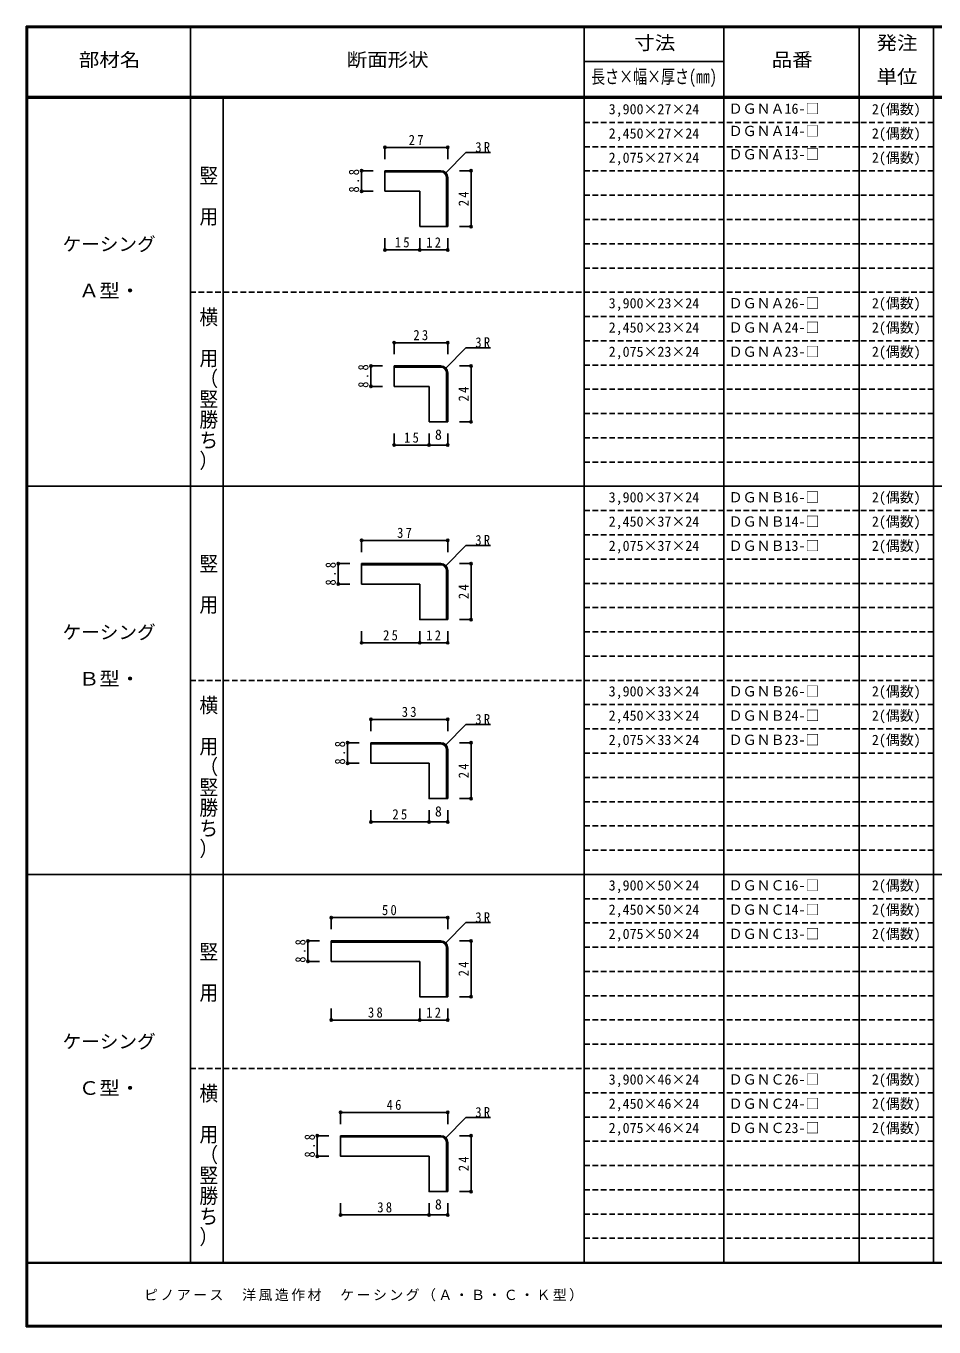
# Model space of a CAD drawing. Units: millimetres, scale not verified. Extents: x -400 to 380, y -287 to 278.
# Drawn here: x -400 to -10, y -280 to 278 of the extents above; entities that cross this region are included whole.
import ezdxf
from ezdxf.enums import TextEntityAlignment as Align

# ---------------------------------------------------------------- set-up
doc = ezdxf.new("R2010")
doc.units = ezdxf.units.MM
doc.header["$LTSCALE"] = 2
doc.header["$PDMODE"] = 32
doc.header["$PDSIZE"] = 1
doc.linetypes.add('DASHED1', pattern=[1.8, 1.2, -0.6])
for name, color, linetype in [('0-4', 3, 'Continuous'), ('0-A', 7, 'Continuous'), ('0-B', 4, 'Continuous'), ('F-1', 7, 'DASHED1'), ('F-A', 7, 'Continuous')]:
    doc.layers.add(name, color=color, linetype=linetype)
doc.styles.add('@ＭＳ ゴシック', font='')
doc.styles.add('ＭＳ ゴシック', font='')
doc.styles.add('ＭＳ Ｐゴシック', font='')
doc.styles.get('@ＭＳ ゴシック').set_extended_font_data('@MS Gothic')
doc.styles.get('ＭＳ ゴシック').set_extended_font_data('MS Gothic')
doc.styles.get('ＭＳ Ｐゴシック').set_extended_font_data('MS PGothic')

msp = doc.modelspace()

# ---------------------------------------------------------------- linework, layer by layer
at = {"layer": '0-4'}
for p, q in [((-245.939, 216.21), (-245.939, 207.41)), ((-245.939, 216.21), (-221.939, 216.21)), ((-245.939, 215.71), (-221.939, 215.71)), ((-219.439, 192.21), (-219.439, 213.21)), ((-218.939, 192.21), (-218.939, 213.21)), ((-245.939, 207.41), (-230.939, 207.41)), ((-230.939, 192.21), (-230.939, 207.41)), ((-218.939, 192.21), (-230.939, 192.21)), ((-241.939, 132.359), (-241.939, 123.559)), ((-241.939, 132.359), (-221.939, 132.359)), ((-241.939, 131.859), (-221.939, 131.859)), ((-219.439, 108.359), (-219.439, 129.359)), ((-218.939, 108.359), (-218.939, 129.359)), ((-241.939, 123.559), (-226.939, 123.559)), ((-226.939, 108.359), (-226.939, 123.559)), ((-218.939, 108.359), (-226.939, 108.359)), ((-255.939, 47.462), (-221.939, 47.462)), ((-255.939, 46.962), (-221.939, 46.962)), ((-219.439, 23.462), (-219.439, 44.462)), ((-218.939, 23.462), (-218.939, 44.462)), ((-251.939, -29.434), (-221.939, -29.434)), ((-251.939, -29.934), (-221.939, -29.934)), ((-219.439, -53.434), (-219.439, -32.434)), ((-218.939, -53.434), (-218.939, -32.434)), ((-268.939, -114.524), (-221.939, -114.524)), ((-268.939, -115.024), (-221.939, -115.024)), ((-219.439, -138.524), (-219.439, -117.524)), ((-218.939, -138.524), (-218.939, -117.524)), ((-264.939, -198.19), (-221.939, -198.19)), ((-264.939, -198.69), (-221.939, -198.69)), ((-219.439, -222.19), (-219.439, -201.19)), ((-218.939, -222.19), (-218.939, -201.19))]:
    msp.add_line(p, q, dxfattribs=at)
for points in [[(-255.939, 47.462), (-255.939, 38.662), (-230.939, 38.662)], [(-218.939, 23.462), (-230.939, 23.462), (-230.939, 38.662)], [(-251.939, -29.434), (-251.939, -38.234), (-226.939, -38.234)], [(-218.939, -53.434), (-226.939, -53.434), (-226.939, -38.234)], [(-268.939, -114.524), (-268.939, -123.324), (-230.939, -123.324)], [(-218.939, -138.524), (-230.939, -138.524), (-230.939, -123.324)], [(-264.939, -198.19), (-264.939, -206.99), (-226.939, -206.99)], [(-218.939, -222.19), (-226.939, -222.19), (-226.939, -206.99)]]:
    msp.add_lwpolyline(points, dxfattribs=at)
for centre, radius in [((-221.939, 213.21), 3), ((-221.939, 213.21), 2.5), ((-221.939, 129.359), 3), ((-221.939, 129.359), 2.5), ((-221.939, 44.462), 3), ((-221.939, 44.462), 2.5), ((-221.939, -32.434), 3), ((-221.939, -32.434), 2.5), ((-221.939, -117.524), 3), ((-221.939, -117.524), 2.5), ((-221.939, -201.19), 3), ((-221.939, -201.19), 2.5)]:
    msp.add_arc(centre, radius, 0, 90, dxfattribs=at)
at = {"layer": '0-B'}
for p, q in [((-245.939, 226.21), (-218.939, 226.21)), ((-245.939, 226.21), (-245.939, 221.21)), ((-219.818, 215.331), (-211.1, 224.049)), ((-218.939, 226.21), (-218.939, 221.21)), ((-211.1, 224.049), (-200.6, 224.049)), ((-255.939, 216.21), (-255.939, 207.41)), ((-255.939, 216.21), (-250.939, 216.21)), ((-208.939, 216.21), (-213.939, 216.21)), ((-208.939, 216.21), (-208.939, 192.21)), ((-255.939, 207.41), (-250.939, 207.41)), ((-208.939, 192.21), (-213.939, 192.21)), ((-245.939, 182.21), (-245.939, 187.21)), ((-230.939, 182.21), (-230.939, 187.21)), ((-218.939, 182.21), (-218.939, 187.21)), ((-245.939, 182.21), (-218.939, 182.21)), ((-241.939, 142.359), (-218.939, 142.359)), ((-241.939, 142.359), (-241.939, 137.359)), ((-219.818, 131.48), (-211.1, 140.198)), ((-218.939, 142.359), (-218.939, 137.359)), ((-211.1, 140.198), (-200.6, 140.198)), ((-251.939, 132.359), (-251.939, 123.559)), ((-251.939, 132.359), (-246.939, 132.359)), ((-208.939, 132.359), (-213.939, 132.359)), ((-208.939, 132.359), (-208.939, 108.359)), ((-251.939, 123.559), (-246.939, 123.559)), ((-208.939, 108.359), (-213.939, 108.359)), ((-241.939, 98.359), (-241.939, 103.359)), ((-226.939, 98.359), (-226.939, 103.359)), ((-218.939, 98.359), (-218.939, 103.359)), ((-241.939, 98.359), (-218.939, 98.359)), ((-255.939, 57.462), (-218.939, 57.462)), ((-255.939, 57.462), (-255.939, 52.462)), ((-218.939, 57.462), (-218.939, 52.462)), ((-219.818, 46.583), (-211.1, 55.301)), ((-211.1, 55.301), (-200.6, 55.301)), ((-265.939, 47.462), (-265.939, 38.662)), ((-265.939, 47.462), (-260.939, 47.462)), ((-208.939, 47.462), (-213.939, 47.462)), ((-208.939, 47.462), (-208.939, 23.462)), ((-265.939, 38.662), (-260.939, 38.662)), ((-208.939, 23.462), (-213.939, 23.462)), ((-255.939, 13.462), (-255.939, 18.462)), ((-230.939, 13.462), (-230.939, 18.462)), ((-218.939, 13.462), (-218.939, 18.462)), ((-255.939, 13.462), (-218.939, 13.462)), ((-251.939, -19.434), (-218.939, -19.434)), ((-251.939, -19.434), (-251.939, -24.434)), ((-219.818, -30.313), (-211.1, -21.595)), ((-218.939, -19.434), (-218.939, -24.434)), ((-211.1, -21.595), (-200.6, -21.595)), ((-261.939, -29.434), (-261.939, -38.234)), ((-261.939, -29.434), (-256.939, -29.434)), ((-208.939, -29.434), (-213.939, -29.434)), ((-208.939, -29.434), (-208.939, -53.434)), ((-261.939, -38.234), (-256.939, -38.234)), ((-208.939, -53.434), (-213.939, -53.434)), ((-251.939, -63.434), (-251.939, -58.434)), ((-226.939, -63.434), (-226.939, -58.434)), ((-218.939, -63.434), (-218.939, -58.434)), ((-251.939, -63.434), (-218.939, -63.434)), ((-268.939, -104.524), (-218.939, -104.524)), ((-268.939, -104.524), (-268.939, -109.524)), ((-218.939, -104.524), (-218.939, -109.524)), ((-219.818, -115.403), (-211.1, -106.685)), ((-211.1, -106.685), (-200.6, -106.685)), ((-278.939, -114.524), (-278.939, -123.324)), ((-278.939, -114.524), (-273.939, -114.524)), ((-208.939, -114.524), (-213.939, -114.524)), ((-208.939, -114.524), (-208.939, -138.524)), ((-278.939, -123.324), (-273.939, -123.324)), ((-208.939, -138.524), (-213.939, -138.524)), ((-268.939, -148.524), (-268.939, -143.524)), ((-230.939, -148.524), (-230.939, -143.524)), ((-218.939, -148.524), (-218.939, -143.524)), ((-268.939, -148.524), (-218.939, -148.524)), ((-264.939, -188.19), (-218.939, -188.19)), ((-264.939, -188.19), (-264.939, -193.19)), ((-218.939, -188.19), (-218.939, -193.19)), ((-219.818, -199.069), (-211.1, -190.351)), ((-211.1, -190.351), (-200.6, -190.351)), ((-274.939, -198.19), (-274.939, -206.99)), ((-274.939, -198.19), (-269.939, -198.19)), ((-208.939, -198.19), (-213.939, -198.19)), ((-208.939, -198.19), (-208.939, -222.19)), ((-274.939, -206.99), (-269.939, -206.99)), ((-208.939, -222.19), (-213.939, -222.19)), ((-264.939, -232.19), (-264.939, -227.19)), ((-226.939, -232.19), (-226.939, -227.19)), ((-218.939, -232.19), (-218.939, -227.19)), ((-264.939, -232.19), (-218.939, -232.19))]:
    msp.add_line(p, q, dxfattribs=at)
at = {"layer": '0-B', "color": 7}
for p in [(-245.939, 226.21), (-218.939, 226.21), (-255.939, 216.21), (-208.939, 216.21), (-255.939, 207.41), (-208.939, 192.21), (-245.939, 182.21), (-230.939, 182.21), (-218.939, 182.21), (-241.939, 142.359), (-218.939, 142.359), (-251.939, 132.359), (-208.939, 132.359), (-251.939, 123.559), (-208.939, 108.359), (-241.939, 98.359), (-226.939, 98.359), (-218.939, 98.359), (-255.939, 57.462), (-218.939, 57.462), (-265.939, 47.462), (-208.939, 47.462), (-265.939, 38.662), (-208.939, 23.462), (-255.939, 13.462), (-230.939, 13.462), (-218.939, 13.462), (-251.939, -19.434), (-218.939, -19.434), (-261.939, -29.434), (-208.939, -29.434), (-261.939, -38.234), (-208.939, -53.434), (-251.939, -63.434), (-226.939, -63.434), (-218.939, -63.434), (-268.939, -104.524), (-218.939, -104.524), (-278.939, -114.524), (-208.939, -114.524), (-278.939, -123.324), (-208.939, -138.524), (-268.939, -148.524), (-230.939, -148.524), (-218.939, -148.524), (-264.939, -188.19), (-218.939, -188.19), (-274.939, -198.19), (-208.939, -198.19), (-274.939, -206.99), (-208.939, -222.19), (-264.939, -232.19), (-226.939, -232.19), (-218.939, -232.19)]:
    msp.add_point(p, dxfattribs=at)
at = {"layer": 'F-1', "color": 6, "linetype": 'Continuous'}
for p, q in [((-400, 278.333), (-400, -280.333)), ((-400, 278), (380, 278)), ((-400, 277.667), (380, 277.667)), ((-399.667, 278.333), (-399.667, -280.333)), ((-399.333, 278.333), (-399.333, -280.333)), ((-10.333, 278.337), (-10.333, -253)), ((380, 248), (-400, 248)), ((380, 247.333), (-400, 247.333)), ((380, -252.667), (-400, -252.667)), ((380, -253), (-400, -253)), ((380, -279.667), (-400, -279.667)), ((380, -280), (-400, -280)), ((380, -280.333), (-400, -280.333))]:
    msp.add_line(p, q, dxfattribs=at)
at = {"layer": 'F-1', "linetype": 'Continuous'}
for p, q in [((-329.333, 278.333), (-329.333, -252.667)), ((-160.333, 278.337), (-160.333, -253)), ((-100.333, 278.337), (-100.333, -253)), ((-42.333, 278.337), (-42.333, -253)), ((-160.333, 263.167), (-100.333, 263.167)), ((-315.333, 247.333), (-315.333, -252.667)), ((380, 80.667), (-400, 80.667)), ((380, -86), (-400, -86))]:
    msp.add_line(p, q, dxfattribs=at)
at = {"layer": 'F-1'}
for p, q in [((-10.333, 236.917), (-160.333, 236.917)), ((-10.333, 226.5), (-160.333, 226.5)), ((-10.333, 216.083), (-160.333, 216.083)), ((-10.333, 205.667), (-160.333, 205.667)), ((-10.333, 195.25), (-160.333, 195.25)), ((-10.333, 184.833), (-160.333, 184.833)), ((-10.333, 174.417), (-160.333, 174.417)), ((-10.333, 164), (-329.333, 164)), ((-10.333, 153.583), (-160.333, 153.583)), ((-10.333, 143.167), (-160.333, 143.167)), ((-10.333, 132.75), (-160.333, 132.75)), ((-10.333, 122.333), (-160.333, 122.333)), ((-10.333, 111.917), (-160.333, 111.917)), ((-10.333, 101.5), (-160.333, 101.5)), ((-10.333, 91.083), (-160.333, 91.083)), ((-10.333, 70.25), (-160.333, 70.25)), ((-10.333, 59.833), (-160.333, 59.833)), ((-10.333, 49.417), (-160.333, 49.417)), ((-10.333, 39), (-160.333, 39)), ((-10.333, 28.583), (-160.333, 28.583)), ((-10.333, 18.167), (-160.333, 18.167)), ((-10.333, 7.75), (-160.333, 7.75)), ((-10.333, -2.667), (-329.333, -2.667)), ((-10.333, -13.083), (-160.333, -13.083)), ((-10.333, -23.5), (-160.333, -23.5)), ((-10.333, -33.917), (-160.333, -33.917)), ((-10.333, -44.333), (-160.333, -44.333)), ((-10.333, -54.75), (-160.333, -54.75)), ((-10.333, -65.167), (-160.333, -65.167)), ((-10.333, -75.583), (-160.333, -75.583)), ((-10.333, -96.417), (-160.333, -96.417)), ((-10.333, -106.833), (-160.333, -106.833)), ((-10.333, -117.25), (-160.333, -117.25)), ((-10.333, -127.667), (-160.333, -127.667)), ((-10.333, -138.083), (-160.333, -138.083)), ((-10.333, -148.5), (-160.333, -148.5)), ((-10.333, -158.917), (-160.333, -158.917)), ((-10.333, -169.333), (-329.333, -169.333)), ((-10.333, -179.75), (-160.333, -179.75)), ((-10.333, -190.167), (-160.333, -190.167)), ((-10.333, -200.583), (-160.333, -200.583)), ((-10.333, -211), (-160.333, -211)), ((-10.333, -221.417), (-160.333, -221.417)), ((-10.333, -231.833), (-160.333, -231.833)), ((-10.333, -242.25), (-160.333, -242.25))]:
    msp.add_line(p, q, dxfattribs=at)
at = {"layer": 'F-1', "color": 6, "linetype": 'Continuous'}
msp.add_lwpolyline([(-400, 278.333), (380, 278.333), (380, -280.333)], dxfattribs=at)

# ---------------------------------------------------------------- texts
at = {"layer": '0-A', "style": 'ＭＳ ゴシック'}
for s, height, p in [('3,900×27×24', 4.399, (-149.833, 239.125)), ('ＤＧＮＡ16-□', 4.399, (-98.333, 239.333)), ('2(偶数)', 4.399, (-36.833, 239.125)), ('ＤＧＮＡ14-□', 4.399, (-98.333, 229.75)), ('2(偶数)', 4.399, (-36.833, 228.708)), ('2,450×27×24', 4.399, (-149.833, 228.708)), ('2,075×27×24', 4.399, (-149.833, 218.292)), ('ＤＧＮＡ13-□', 4.399, (-98.333, 219.75)), ('2(偶数)', 4.399, (-36.833, 218.292)), ('ケーシング', 5.865, (-384.333, 180)), ('2(偶数)', 4.399, (-36.833, 155.792)), ('3,900×23×24', 4.399, (-149.833, 155.792)), ('ＤＧＮＡ26-□', 4.399, (-98.333, 155.792)), ('2,450×23×24', 4.399, (-149.833, 145.375)), ('ＤＧＮＡ24-□', 4.399, (-98.333, 145.375)), ('2(偶数)', 4.399, (-36.833, 145.375)), ('2,075×23×24', 4.399, (-149.833, 134.958)), ('ＤＧＮＡ23-□', 4.399, (-98.333, 134.958)), ('2(偶数)', 4.399, (-36.833, 134.958)), ('ＤＧＮＢ16-□', 4.399, (-98.333, 72.458)), ('2(偶数)', 4.399, (-36.833, 72.458)), ('3,900×37×24', 4.399, (-149.833, 72.458)), ('2,450×37×24', 4.399, (-149.833, 62.042)), ('ＤＧＮＢ14-□', 4.399, (-98.333, 62.042)), ('2(偶数)', 4.399, (-36.833, 62.042)), ('2,075×37×24', 4.399, (-149.833, 51.625)), ('ＤＧＮＢ13-□', 4.399, (-98.333, 51.625)), ('2(偶数)', 4.399, (-36.833, 51.625)), ('ケーシング', 5.865, (-384.333, 13.333)), ('3,900×33×24', 4.399, (-149.833, -10.875)), ('ＤＧＮＢ26-□', 4.399, (-98.333, -10.875)), ('2(偶数)', 4.399, (-36.833, -10.875)), ('2,450×33×24', 4.399, (-149.833, -21.292)), ('ＤＧＮＢ24-□', 4.399, (-98.333, -21.292)), ('2(偶数)', 4.399, (-36.833, -21.292)), ('2,075×33×24', 4.399, (-149.833, -31.708)), ('ＤＧＮＢ23-□', 4.399, (-98.333, -31.708)), ('2(偶数)', 4.399, (-36.833, -31.708)), ('3,900×50×24', 4.399, (-149.833, -94.208)), ('ＤＧＮＣ16-□', 4.399, (-98.333, -94.208)), ('2(偶数)', 4.399, (-36.833, -94.208)), ('2,450×50×24', 4.399, (-149.833, -104.625)), ('ＤＧＮＣ14-□', 4.399, (-98.333, -104.625)), ('2(偶数)', 4.399, (-36.833, -104.625)), ('2,075×50×24', 4.399, (-149.833, -115.042)), ('ＤＧＮＣ13-□', 4.399, (-98.333, -115.042)), ('2(偶数)', 4.399, (-36.833, -115.042)), ('ケーシング', 5.865, (-384.333, -162.42)), ('3,900×46×24', 4.399, (-149.833, -177.542)), ('ＤＧＮＣ26-□', 4.399, (-98.333, -177.542)), ('2(偶数)', 4.399, (-36.833, -177.542)), ('2,450×46×24', 4.399, (-149.833, -187.958)), ('ＤＧＮＣ24-□', 4.399, (-98.333, -187.958)), ('2(偶数)', 4.399, (-36.833, -187.958)), ('2,075×46×24', 4.399, (-149.833, -198.375)), ('ＤＧＮＣ23-□', 4.399, (-98.333, -198.375)), ('2(偶数)', 4.399, (-36.833, -198.375))]:
    msp.add_text(s, height=height, dxfattribs=at).set_placement(p, align=Align.BOTTOM_LEFT)
at = {"layer": '0-A', "style": '@ＭＳ ゴシック', "width": 1.1}
for s, p in [('竪\u3000用', (-326.333, 218.667)), ('横\u3000用（竪勝ち）', (-326.333, 157.833)), ('竪\u3000用', (-326.333, 52)), ('横\u3000用（竪勝ち）', (-326.333, -8.833)), ('竪\u3000用', (-326.333, -114.667)), ('横\u3000用（竪勝ち）', (-326.333, -175.5))]:
    msp.add_text(s, height=5.865, rotation=270, dxfattribs=at).set_placement(p, align=Align.BOTTOM_LEFT)
at = {"layer": '0-A', "width": 1.1}
for s, style, p in [('Ａ型・', 'ＭＳ ゴシック', (-377.333, 160)), ('Ｂ型・', 'ＭＳ ゴシック', (-377.333, -6.667)), ('Ｃ型・', 'ＭＳ Ｐゴシック', (-377.333, -182.42))]:
    msp.add_text(s, height=5.865, dxfattribs=dict(at, style=style)).set_placement(p, align=Align.BOTTOM_LEFT)
at = {"layer": '0-B', "color": 7, "style": 'ＭＳ ゴシック'}
for p in [(-224.439, 99.359), (-224.439, -62.434), (-224.439, -231.19)]:
    msp.add_text('8', height=4.399, dxfattribs=at).set_placement(p, align=Align.BOTTOM_LEFT)
at = {"layer": '0-B', "color": 7, "char_height": 4.399, "attachment_point": 7, "style": 'ＭＳ ゴシック'}
for s, insert in [('\\T1.36;\\W0.9;27', (-235.689, 227.21)), ('\\T1.36;\\W0.9;3R', (-207.1, 224.049)), ('\\T1.36;\\W0.9;15', (-241.689, 183.21)), ('\\T1.36;\\W0.9;12', (-228.189, 183.21)), ('\\T1.36;\\W0.9;23', (-233.689, 143.359)), ('\\T1.36;\\W0.9;3R', (-207.1, 140.198)), ('\\T1.36;\\W0.9;15', (-237.689, 99.359)), ('\\T1.36;\\W0.9;37', (-240.689, 58.462)), ('\\T1.36;\\W0.9;3R', (-207.1, 55.301)), ('\\T1.36;\\W0.9;25', (-246.689, 14.462)), ('\\T1.36;\\W0.9;12', (-228.189, 14.462)), ('\\T1.36;\\W0.9;33', (-238.689, -18.434)), ('\\T1.36;\\W0.9;3R', (-207.1, -21.595)), ('\\T1.36;\\W0.9;25', (-242.689, -62.434)), ('\\T1.36;\\W0.9;50', (-247.189, -103.524)), ('\\T1.36;\\W0.9;3R', (-207.1, -106.685)), ('\\T1.36;\\W0.9;38', (-253.189, -147.524)), ('\\T1.36;\\W0.9;12', (-228.189, -147.524)), ('\\T1.36;\\W0.9;46', (-245.189, -187.19)), ('\\T1.36;\\W0.9;3R', (-207.1, -190.351)), ('\\T1.36;\\W0.9;38', (-249.189, -231.19))]:
    msp.add_mtext(s, dxfattribs=dict(at, insert=insert))
at = {"layer": '0-B', "color": 7, "char_height": 4.399, "attachment_point": 7, "rotation": 90, "style": 'ＭＳ ゴシック'}
for s, insert in [('\\T1.38;\\W0.9;8.8', (-256.939, 206.81)), ('\\T1.36;\\W0.9;24', (-209.939, 200.96)), ('\\T1.38;\\W0.9;8.8', (-252.939, 122.959)), ('\\T1.36;\\W0.9;24', (-209.939, 117.109)), ('\\T1.38;\\W0.9;8.8', (-266.939, 38.062)), ('\\T1.36;\\W0.9;24', (-209.939, 32.212)), ('\\T1.38;\\W0.9;8.8', (-262.939, -38.834)), ('\\T1.36;\\W0.9;24', (-209.939, -44.684)), ('\\T1.38;\\W0.9;8.8', (-279.939, -123.924)), ('\\T1.36;\\W0.9;24', (-209.939, -129.774)), ('\\T1.38;\\W0.9;8.8', (-275.939, -207.59)), ('\\T1.36;\\W0.9;24', (-209.939, -213.44))]:
    msp.add_mtext(s, dxfattribs=dict(at, insert=insert))
at = {"layer": 'F-A', "style": 'ＭＳ ゴシック'}
for s, width, p in [('寸法', 1.1, (-138.833, 266.417)), ('発注', 1.1, (-34.833, 266.417)), ('部材名', 1.1, (-377.333, 259.167)), ('断面形状', 1.1, (-262.333, 259.167)), ('品番', 1.1, (-79.833, 259.167)), ('長さ×幅×厚さ(㎜)', 0.75, (-157.333, 251.917)), ('単位', 1.1, (-34.833, 251.913))]:
    msp.add_text(s, height=5.865, dxfattribs=dict(at, width=width)).set_placement(p, align=Align.BOTTOM_LEFT)
at = {"layer": 'F-A', "insert": (-349.333, -269.333), "char_height": 4.399, "attachment_point": 7, "style": 'ＭＳ ゴシック'}
msp.add_mtext('\\T1.17;ピノアース\u3000洋風造作材\u3000ケーシング（Ａ・Ｂ・Ｃ・Ｋ型）', dxfattribs=at)

doc.saveas('drawing.dxf')
